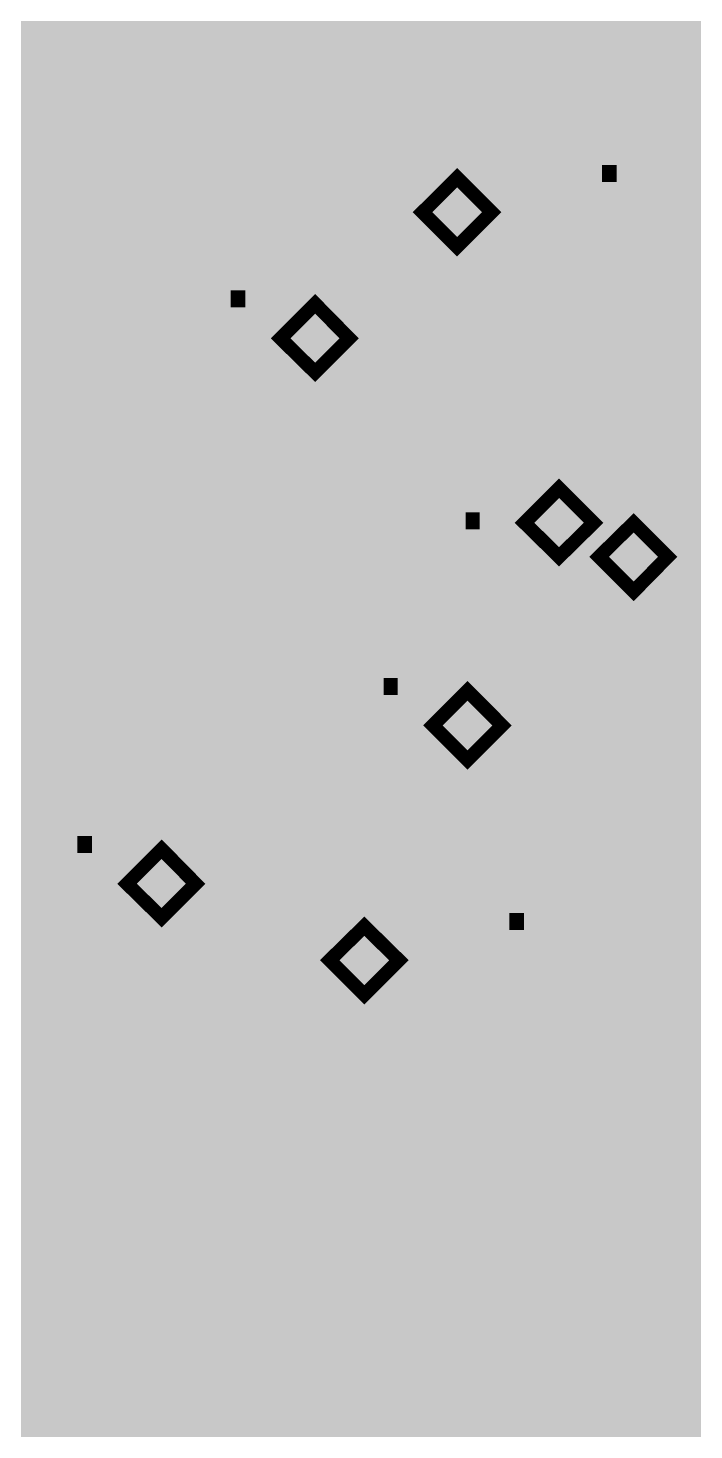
# Model space of a CAD drawing. Header units: millimetres. Extents: x 92 to 588, y 96 to 434.
# Drawn here: x 335.61 to 354.97, y 220.53 to 261.29 of the extents above; entities that cross this region are included whole.
import ezdxf

# ---------------------------------------------------------------- set-up
doc = ezdxf.new("R2010")
doc.units = ezdxf.units.MM
doc.layers.add('H', color=7, linetype='Continuous')
doc.layers.add('P', color=7, linetype='Continuous')

msp = doc.modelspace()

# ---------------------------------------------------------------- hatches: boundary and pattern name
at = {"layer": 'H', "linetype": 'Continuous'}
for points in [[(291.162, 223.903), (291.162, 433.788), (588.166, 433.788), (588.166, 223.903), (291.162, 223.903)], [(91.585, 96.255), (91.585, 292.1), (374.884, 292.1), (374.884, 96.255), (91.585, 96.255)], [(348.4, 256.817), (349.582, 259.11), (348.259, 259.11), (348.259, 259.41), (349.9, 259.41), (349.9, 259.022), (348.771, 256.817), (348.4, 256.817)], [(350.358, 256.817), (351.54, 259.11), (350.199, 259.11), (350.199, 259.41), (351.84, 259.41), (351.84, 259.022), (350.729, 256.817), (350.358, 256.817)], [(354.08, 256.764), (353.992, 256.764), (353.833, 256.799), (353.762, 256.834), (353.692, 256.852), (353.568, 256.94), (353.498, 257.011), (353.445, 257.081), (353.339, 257.258), (353.304, 257.381), (353.269, 257.505), (353.233, 257.787), (353.216, 257.963), (353.233, 258.122), (353.251, 258.422), (353.286, 258.563), (353.321, 258.704), (353.427, 258.933), (353.498, 259.039), (353.586, 259.128), (353.762, 259.286), (353.868, 259.339), (353.974, 259.392), (354.239, 259.445), (354.38, 259.463), (354.468, 259.445), (354.539, 259.445), (354.609, 259.427), (354.68, 259.41), (354.68, 259.092), (354.609, 259.11), (354.521, 259.128), (354.433, 259.145), (354.327, 259.163), (354.256, 259.163), (354.115, 259.128), (353.974, 259.075), (353.868, 258.986), (353.815, 258.933), (353.762, 258.881), (353.692, 258.739), (353.621, 258.581), (353.586, 258.404), (353.586, 258.298), (353.692, 258.104), (353.586, 258.052), (353.568, 258.016), (353.568, 257.963), (353.568, 257.752), (353.604, 257.54), (353.621, 257.452), (353.657, 257.364), (353.71, 257.24), (353.762, 257.205), (353.833, 257.117), (353.904, 257.081), (353.992, 257.064), (354.08, 257.046), (354.186, 257.064), (354.309, 257.117), (354.38, 257.17), (354.415, 257.205), (354.45, 257.24), (354.503, 257.328), (354.539, 257.505), (354.539, 257.646), (354.539, 257.716), (354.521, 257.858), (354.503, 257.91), (354.486, 257.963), (354.415, 258.052), (354.362, 258.104), (354.327, 258.122), (354.256, 258.157), (354.221, 258.175), (354.133, 258.193), (354.045, 258.193), (353.921, 258.175), (353.798, 258.157), (353.692, 258.104), (353.586, 258.298), (353.71, 258.369), (353.833, 258.422), (353.904, 258.44), (354.045, 258.475), (354.115, 258.475), (354.256, 258.475), (354.38, 258.44), (354.433, 258.422), (354.556, 258.369), (354.609, 258.316), (354.68, 258.263), (354.785, 258.122), (354.821, 258.052), (354.856, 257.963), (354.891, 257.769), (354.891, 257.663), (354.891, 257.558), (354.856, 257.381), (354.838, 257.293), (354.803, 257.205), (354.715, 257.064), (354.662, 257.011), (354.591, 256.958), (354.468, 256.87), (354.397, 256.834), (354.327, 256.799), (354.168, 256.764), (354.08, 256.764)], [(352.298, 256.817), (352.298, 257.311), (352.722, 257.311), (352.722, 256.817), (352.298, 256.817)], [(348.083, 254.929), (347.077, 255.935), (348.083, 256.94), (349.088, 255.935), (348.083, 254.929)], [(337.605, 253.166), (338.787, 255.441), (337.464, 255.441), (337.464, 255.741), (339.105, 255.741), (339.105, 255.353), (337.976, 253.166), (337.605, 253.166)], [(339.563, 253.166), (340.745, 255.441), (339.404, 255.441), (339.404, 255.741), (341.045, 255.741), (341.045, 255.353), (339.934, 253.166), (339.563, 253.166)], [(343.179, 253.113), (342.985, 253.113), (342.809, 253.148), (342.632, 253.183), (342.491, 253.254), (342.491, 253.624), (342.562, 253.589), (342.632, 253.554), (342.703, 253.518), (342.791, 253.483), (342.897, 253.448), (342.985, 253.43), (343.073, 253.413), (343.179, 253.413), (343.285, 253.413), (343.373, 253.448), (343.426, 253.465), (343.514, 253.518), (343.55, 253.571), (343.602, 253.642), (343.655, 253.748), (343.673, 253.853), (343.691, 253.977), (343.673, 254.048), (343.655, 254.153), (343.638, 254.206), (343.62, 254.259), (343.567, 254.33), (343.532, 254.347), (343.497, 254.383), (343.408, 254.436), (343.355, 254.453), (343.232, 254.471), (343.109, 254.471), (342.967, 254.471), (342.826, 254.453), (342.703, 254.436), (342.597, 254.418), (342.597, 255.741), (344.026, 255.741), (344.026, 255.441), (342.932, 255.441), (342.932, 254.753), (343.003, 254.753), (343.126, 254.771), (343.161, 254.771), (343.355, 254.753), (343.497, 254.735), (343.567, 254.718), (343.708, 254.647), (343.761, 254.612), (343.832, 254.559), (343.938, 254.436), (343.973, 254.365), (343.99, 254.277), (344.026, 254.1), (344.026, 253.889), (344.008, 253.712), (343.973, 253.642), (343.938, 253.554), (343.867, 253.413), (343.814, 253.36), (343.744, 253.307), (343.62, 253.201), (343.532, 253.166), (343.461, 253.148), (343.267, 253.113), (343.179, 253.113)], [(345.19, 253.095), (345.102, 253.095), (344.925, 253.13), (344.837, 253.148), (344.767, 253.183), (344.625, 253.271), (344.573, 253.324), (344.52, 253.377), (344.449, 253.501), (344.414, 253.571), (344.379, 253.642), (344.361, 253.801), (344.361, 253.871), (344.361, 253.977), (344.414, 254.171), (344.467, 254.259), (344.52, 254.347), (344.696, 254.488), (344.784, 254.541), (344.925, 254.4), (344.82, 254.277), (344.784, 254.224), (344.749, 254.153), (344.714, 253.977), (344.696, 253.889), (344.714, 253.783), (344.784, 253.589), (344.837, 253.518), (344.925, 253.448), (345.102, 253.36), (345.208, 253.36), (345.313, 253.36), (345.472, 253.43), (345.543, 253.483), (345.613, 253.554), (345.684, 253.73), (345.684, 253.853), (345.684, 253.924), (345.649, 254.048), (345.613, 254.1), (345.578, 254.153), (345.455, 254.242), (345.384, 254.294), (345.313, 254.33), (345.225, 254.365), (345.119, 254.4), (344.996, 254.453), (344.925, 254.4), (344.784, 254.541), (344.696, 254.612), (344.555, 254.718), (344.502, 254.788), (344.467, 254.859), (344.414, 255.018), (344.414, 255.123), (344.414, 255.194), (344.449, 255.335), (344.502, 255.441), (344.59, 255.564), (344.643, 255.6), (344.696, 255.653), (344.82, 255.723), (344.961, 255.776), (345.119, 255.794), (345.278, 255.794), (345.437, 255.776), (345.578, 255.723), (345.701, 255.653), (345.754, 255.617), (345.807, 255.564), (345.895, 255.459), (345.948, 255.353), (345.966, 255.212), (345.966, 255.141), (345.966, 255.053), (345.913, 254.877), (345.878, 254.806), (345.825, 254.718), (345.666, 254.577), (345.578, 254.541), (345.455, 254.683), (345.543, 254.806), (345.578, 254.859), (345.596, 254.929), (345.631, 255.071), (345.631, 255.141), (345.631, 255.229), (345.578, 255.37), (345.525, 255.423), (345.49, 255.459), (345.419, 255.494), (345.296, 255.547), (345.19, 255.547), (345.102, 255.547), (344.943, 255.494), (344.89, 255.441), (344.855, 255.423), (344.802, 255.353), (344.767, 255.247), (344.767, 255.159), (344.767, 255.106), (344.802, 254.982), (344.82, 254.947), (344.855, 254.894), (344.943, 254.824), (345.014, 254.788), (345.066, 254.753), (345.172, 254.7), (345.278, 254.647), (345.366, 254.63), (345.455, 254.683), (345.578, 254.541), (345.684, 254.471), (345.86, 254.347), (345.913, 254.259), (345.984, 254.189), (346.037, 253.995), (346.037, 253.871), (346.037, 253.801), (346.001, 253.642), (345.948, 253.501), (345.86, 253.377), (345.737, 253.271), (345.596, 253.183), (345.455, 253.13), (345.278, 253.095), (345.19, 253.095)], [(341.503, 253.166), (341.503, 253.659), (341.927, 253.659), (341.927, 253.166), (341.503, 253.166)], [(343.955, 251.278), (342.95, 252.266), (343.955, 253.271), (344.943, 252.266), (343.955, 251.278)], [(352.916, 248.456), (354.098, 250.731), (352.757, 250.731), (352.757, 251.031), (354.397, 251.031), (354.397, 250.643), (353.286, 248.456), (352.916, 248.456)], [(354.856, 248.456), (356.038, 250.731), (354.697, 250.731), (354.697, 251.031), (356.338, 251.031), (356.338, 250.643), (355.226, 248.456), (354.856, 248.456)], [(344.431, 246.71), (345.613, 249.003), (344.273, 249.003), (344.273, 249.303), (345.913, 249.303), (345.913, 248.915), (344.802, 246.71), (344.431, 246.71)], [(346.372, 246.71), (347.554, 249.003), (346.231, 249.003), (346.231, 249.303), (347.871, 249.303), (347.871, 248.915), (346.742, 246.71), (346.372, 246.71)], [(349.423, 246.71), (350.605, 249.003), (349.265, 249.003), (349.265, 249.303), (350.905, 249.303), (350.905, 248.915), (349.794, 246.71), (349.423, 246.71)], [(351.046, 245.916), (350.041, 246.904), (351.046, 247.909), (352.051, 246.904), (351.046, 245.916)], [(348.33, 246.71), (348.33, 247.204), (348.735, 247.204), (348.735, 246.71), (348.33, 246.71)], [(353.216, 244.911), (352.21, 245.916), (353.216, 246.904), (354.203, 245.916), (353.216, 244.911)], [(342.05, 241.894), (343.232, 244.187), (341.891, 244.187), (341.891, 244.487), (343.532, 244.487), (343.532, 244.099), (342.403, 241.894), (342.05, 241.894)], [(343.99, 241.894), (345.172, 244.187), (343.832, 244.187), (343.832, 244.487), (345.472, 244.487), (345.472, 244.099), (344.361, 241.894), (343.99, 241.894)], [(347.589, 241.841), (347.483, 241.841), (347.289, 241.877), (347.201, 241.894), (347.024, 241.947), (346.883, 242), (346.883, 242.371), (347.024, 242.3), (347.201, 242.212), (347.289, 242.194), (347.465, 242.141), (347.571, 242.141), (347.677, 242.159), (347.783, 242.177), (347.836, 242.194), (347.924, 242.247), (347.959, 242.282), (348.012, 242.371), (348.065, 242.459), (348.083, 242.512), (348.1, 242.618), (348.1, 242.688), (348.1, 242.759), (348.083, 242.882), (348.03, 242.97), (347.977, 243.041), (347.942, 243.058), (347.871, 243.111), (347.765, 243.129), (347.659, 243.147), (347.554, 243.164), (347.412, 243.164), (347.412, 243.447), (347.518, 243.447), (347.642, 243.447), (347.818, 243.499), (347.906, 243.552), (347.942, 243.588), (347.995, 243.658), (348.047, 243.782), (348.047, 243.87), (348.047, 243.923), (348.03, 244.011), (348.012, 244.046), (347.995, 244.082), (347.942, 244.134), (347.906, 244.152), (347.836, 244.205), (347.765, 244.223), (347.677, 244.24), (347.589, 244.24), (347.501, 244.24), (347.412, 244.223), (347.324, 244.187), (347.218, 244.152), (347.148, 244.117), (347.077, 244.082), (347.024, 244.046), (346.971, 244.011), (346.954, 244.381), (347.077, 244.434), (347.254, 244.487), (347.36, 244.505), (347.536, 244.54), (347.624, 244.54), (347.8, 244.54), (347.924, 244.505), (347.995, 244.487), (348.118, 244.434), (348.171, 244.399), (348.224, 244.346), (348.312, 244.24), (348.347, 244.187), (348.365, 244.134), (348.4, 243.993), (348.4, 243.923), (348.4, 243.817), (348.33, 243.623), (348.259, 243.535), (348.189, 243.464), (348.012, 243.358), (347.924, 243.341), (348.012, 243.288), (348.1, 243.253), (348.189, 243.217), (348.277, 243.147), (348.312, 243.111), (348.365, 243.006), (348.4, 242.953), (348.418, 242.9), (348.453, 242.741), (348.453, 242.67), (348.453, 242.582), (348.418, 242.423), (348.383, 242.353), (348.365, 242.265), (348.277, 242.141), (348.224, 242.088), (348.153, 242.035), (348.03, 241.947), (347.942, 241.912), (347.871, 241.877), (347.677, 241.841), (347.589, 241.841)], [(349.053, 241.894), (349.053, 242.159), (349.511, 242.159), (349.511, 243.887), (349.053, 243.887), (349.053, 244.134), (349.176, 244.134), (349.37, 244.17), (349.441, 244.205), (349.511, 244.276), (349.564, 244.399), (349.582, 244.487), (349.847, 244.487), (349.847, 242.159), (350.305, 242.159), (350.305, 241.894), (349.053, 241.894)], [(345.948, 241.894), (345.948, 242.388), (346.354, 242.388), (346.354, 241.894), (345.948, 241.894)], [(348.383, 240.007), (347.377, 241.012), (348.383, 242.018), (349.388, 241.012), (348.383, 240.007)], [(335.1, 237.308), (336.282, 239.584), (334.942, 239.584), (334.942, 239.883), (336.582, 239.883), (336.582, 239.495), (335.471, 237.308), (335.1, 237.308)], [(338.787, 237.255), (338.681, 237.255), (338.505, 237.291), (338.346, 237.379), (338.205, 237.502), (338.152, 237.573), (338.117, 237.661), (338.029, 237.873), (337.993, 238.137), (337.958, 238.419), (337.958, 238.755), (337.993, 239.072), (338.046, 239.319), (338.117, 239.531), (338.17, 239.619), (338.223, 239.689), (338.346, 239.813), (338.505, 239.901), (338.681, 239.936), (338.787, 239.936), (338.787, 239.654), (338.716, 239.654), (338.593, 239.619), (338.558, 239.584), (338.505, 239.548), (338.434, 239.443), (338.399, 239.372), (338.381, 239.319), (338.346, 239.143), (338.328, 239.054), (338.311, 238.843), (338.311, 238.331), (338.328, 238.137), (338.346, 238.049), (338.381, 237.89), (338.399, 237.82), (338.434, 237.749), (338.505, 237.643), (338.54, 237.608), (338.593, 237.573), (338.716, 237.537), (338.787, 237.537), (338.858, 237.537), (338.981, 237.573), (339.016, 237.608), (339.069, 237.643), (339.14, 237.749), (339.175, 237.802), (339.193, 237.873), (339.228, 238.031), (339.246, 238.137), (339.263, 238.349), (339.263, 238.596), (339.263, 238.843), (339.246, 239.054), (339.228, 239.16), (339.193, 239.319), (339.175, 239.39), (339.14, 239.443), (339.069, 239.548), (339.016, 239.584), (338.981, 239.619), (338.858, 239.654), (338.787, 239.654), (338.787, 239.936), (338.893, 239.936), (339.069, 239.901), (339.228, 239.813), (339.369, 239.689), (339.404, 239.601), (339.457, 239.513), (339.528, 239.301), (339.581, 239.054), (339.616, 238.755), (339.616, 238.596), (339.616, 238.419), (339.581, 238.12), (339.528, 237.873), (339.457, 237.661), (339.404, 237.573), (339.351, 237.502), (339.228, 237.379), (339.069, 237.291), (338.893, 237.255), (338.787, 237.255)], [(340.163, 237.308), (340.163, 237.573), (340.621, 237.573), (340.621, 239.301), (340.163, 239.301), (340.163, 239.531), (340.286, 239.531), (340.48, 239.584), (340.551, 239.619), (340.621, 239.689), (340.674, 239.795), (340.692, 239.901), (340.957, 239.901), (340.957, 237.573), (341.415, 237.573), (341.415, 237.308), (340.163, 237.308)], [(337.041, 237.308), (337.041, 237.802), (337.464, 237.802), (337.464, 237.308), (337.041, 237.308)], [(345.701, 235.068), (346.883, 237.343), (345.56, 237.343), (345.56, 237.661), (347.201, 237.661), (347.201, 237.273), (346.072, 235.068), (345.701, 235.068)], [(347.659, 235.068), (348.841, 237.343), (347.501, 237.343), (347.501, 237.661), (349.141, 237.661), (349.141, 237.273), (348.03, 235.068), (347.659, 235.068)], [(350.57, 235.068), (350.57, 235.438), (350.729, 235.597), (350.887, 235.738), (351.046, 235.897), (351.187, 236.056), (351.328, 236.215), (351.522, 236.479), (351.593, 236.585), (351.646, 236.673), (351.699, 236.885), (351.699, 236.973), (351.699, 237.079), (351.663, 237.167), (351.646, 237.202), (351.593, 237.273), (351.575, 237.308), (351.505, 237.361), (351.434, 237.379), (351.346, 237.396), (351.258, 237.414), (351.17, 237.396), (351.064, 237.379), (350.975, 237.361), (350.887, 237.326), (350.817, 237.291), (350.746, 237.255), (350.676, 237.22), (350.64, 237.185), (350.623, 237.555), (350.746, 237.608), (350.923, 237.661), (351.011, 237.679), (351.187, 237.714), (351.275, 237.714), (351.364, 237.714), (351.54, 237.679), (351.681, 237.643), (351.787, 237.555), (351.84, 237.52), (351.893, 237.467), (351.981, 237.361), (352.016, 237.22), (352.051, 237.079), (352.051, 236.991), (352.051, 236.85), (352.016, 236.726), (351.981, 236.585), (351.91, 236.479), (351.857, 236.373), (351.769, 236.25), (351.681, 236.144), (351.575, 236.038), (351.399, 235.862), (351.205, 235.668), (351.028, 235.491), (350.887, 235.368), (352.157, 235.368), (352.157, 235.068), (350.57, 235.068)], [(353.092, 235.015), (352.916, 235.05), (352.81, 235.068), (352.634, 235.121), (352.492, 235.174), (352.492, 235.544), (352.634, 235.456), (352.81, 235.386), (352.898, 235.35), (353.092, 235.315), (353.18, 235.315), (353.286, 235.315), (353.392, 235.35), (353.445, 235.368), (353.533, 235.421), (353.568, 235.456), (353.639, 235.544), (353.674, 235.632), (353.692, 235.685), (353.71, 235.791), (353.71, 235.862), (353.71, 235.932), (353.692, 236.038), (353.674, 236.091), (353.639, 236.144), (353.586, 236.215), (353.551, 236.232), (353.48, 236.285), (353.374, 236.303), (353.286, 236.32), (353.163, 236.32), (353.022, 236.32), (353.022, 236.62), (353.127, 236.62), (353.251, 236.62), (353.445, 236.673), (353.515, 236.726), (353.551, 236.761), (353.604, 236.832), (353.657, 236.955), (353.657, 237.044), (353.657, 237.097), (353.639, 237.185), (353.604, 237.255), (353.551, 237.308), (353.533, 237.326), (353.463, 237.361), (353.374, 237.396), (353.304, 237.414), (353.216, 237.414), (353.11, 237.396), (353.022, 237.379), (352.933, 237.361), (352.845, 237.326), (352.757, 237.291), (352.686, 237.255), (352.634, 237.22), (352.581, 237.185), (352.563, 237.555), (352.686, 237.608), (352.863, 237.661), (352.969, 237.679), (353.145, 237.714), (353.233, 237.714), (353.41, 237.696), (353.551, 237.679), (353.604, 237.661), (353.727, 237.59), (353.78, 237.555), (353.833, 237.52), (353.921, 237.414), (353.956, 237.361), (353.974, 237.308), (354.009, 237.167), (354.009, 237.079), (354.009, 236.973), (353.939, 236.797), (353.868, 236.708), (353.798, 236.638), (353.621, 236.532), (353.533, 236.514), (353.621, 236.462), (353.71, 236.426), (353.798, 236.391), (353.886, 236.32), (353.921, 236.285), (353.992, 236.179), (354.009, 236.126), (354.027, 236.056), (354.062, 235.915), (354.062, 235.844), (354.062, 235.756), (354.027, 235.597), (354.009, 235.509), (353.974, 235.438), (353.886, 235.315), (353.833, 235.262), (353.78, 235.192), (353.639, 235.103), (353.568, 235.086), (353.48, 235.05), (353.304, 235.015), (353.092, 235.015)], [(339.493, 235.421), (338.487, 236.409), (339.493, 237.414), (340.48, 236.409), (339.493, 235.421)], [(349.6, 235.068), (349.6, 235.562), (350.023, 235.562), (350.023, 235.068), (349.6, 235.068)], [(345.384, 233.181), (344.379, 234.186), (345.384, 235.174), (346.389, 234.186), (345.384, 233.181)]]:
    msp.add_hatch(color=7, dxfattribs=at).paths.add_polyline_path(points)

# ---------------------------------------------------------------- linework, layer by layer
at = {"layer": 'P', "color": 7, "const_width": 0.4}
for points in [[(347.077, 255.935), (348.083, 254.929), (349.088, 255.935), (348.083, 256.94), (347.077, 255.935), (347.077, 255.935)], [(342.95, 252.266), (343.955, 251.278), (344.943, 252.266), (343.955, 253.271), (342.95, 252.266), (342.95, 252.266)], [(350.041, 246.904), (351.046, 245.916), (352.051, 246.904), (351.046, 247.909), (350.041, 246.904), (350.041, 246.904)], [(352.21, 245.916), (353.216, 244.911), (354.203, 245.916), (353.216, 246.904), (352.21, 245.916), (352.21, 245.916)], [(347.377, 241.012), (348.383, 240.007), (349.388, 241.012), (348.383, 242.018), (347.377, 241.012), (347.377, 241.012)], [(338.487, 236.409), (339.493, 235.421), (340.48, 236.409), (339.493, 237.414), (338.487, 236.409), (338.487, 236.409)], [(344.379, 234.186), (345.384, 233.181), (346.389, 234.186), (345.384, 235.174), (344.379, 234.186), (344.379, 234.186)]]:
    msp.add_lwpolyline(points, dxfattribs=at)

doc.saveas('drawing.dxf')
